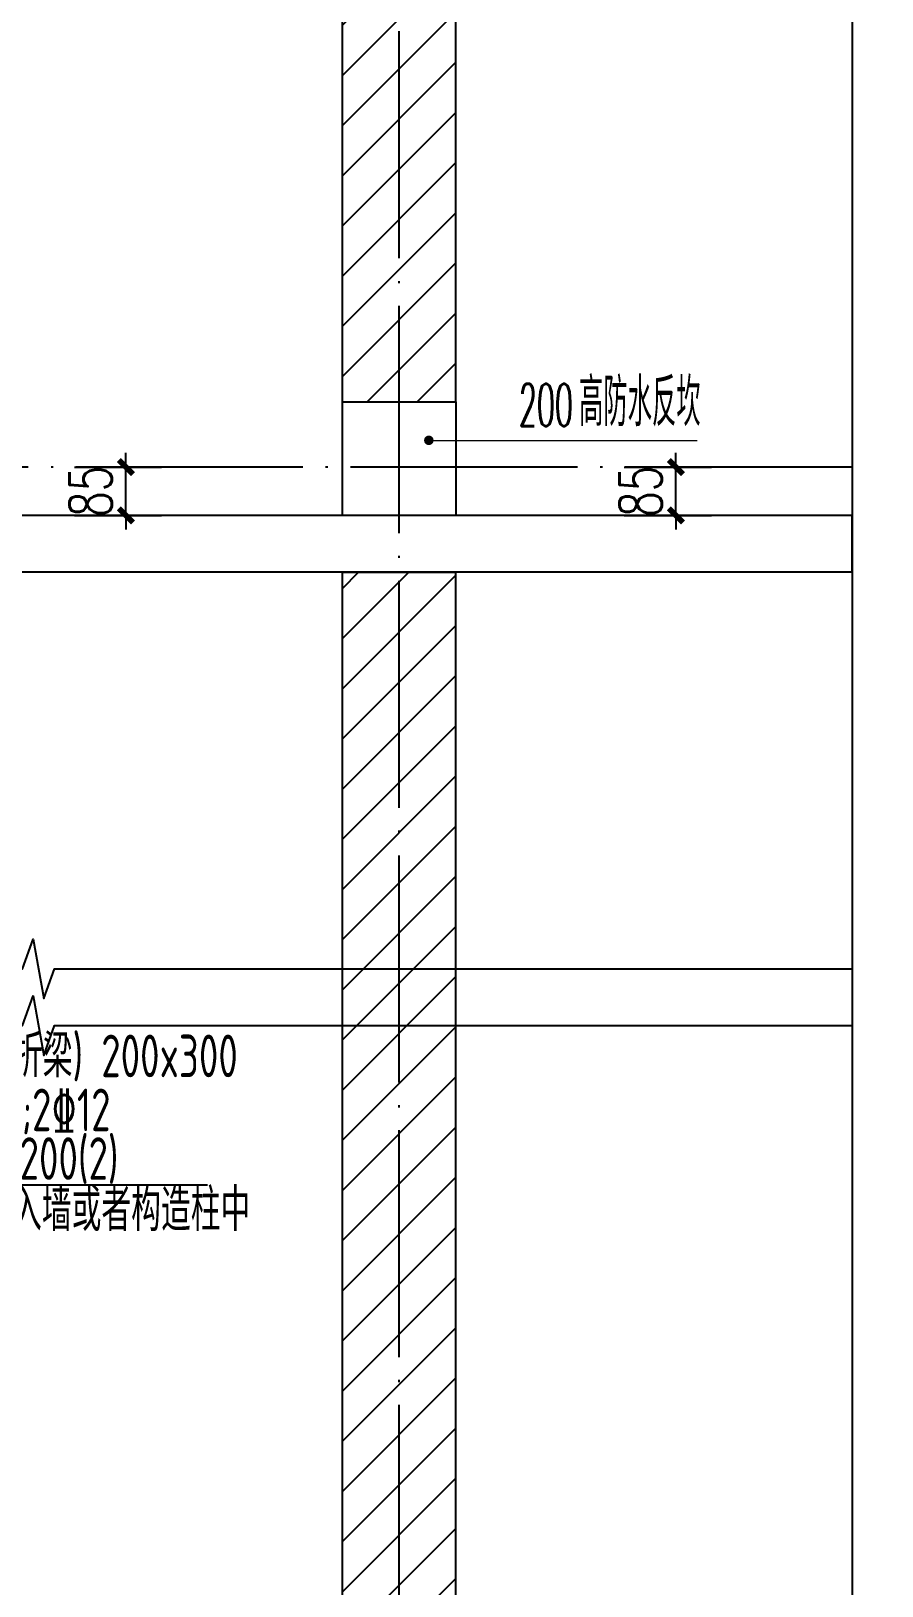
# Model space of a CAD drawing. Extents: x 393367 to 3005760, y 4998 to 826018.
# Drawn here: x 2855819 to 2857319, y 453272 to 456011 of the extents above; entities that cross this region are included whole.
import ezdxf

# ---------------------------------------------------------------- set-up
doc = ezdxf.new("R2010")
doc.units = 0
doc.header["$LTSCALE"] = 1000
doc.linetypes.add('DOTE', pattern=[2.42, 2, -0.2, 0.02, -0.2])
doc.layers.get('0').update_dxf_attribs({"linetype": 'CONTINUOUS'})
doc.layers.get('Defpoints').update_dxf_attribs({"linetype": 'CONTINUOUS'})
doc.layers.add('DIM_IDEN', color=3, linetype='CONTINUOUS', lineweight=15)
doc.layers.add('REIN', color=1, linetype='CONTINUOUS', lineweight=18)
for name, color, linetype in [('DIM_SYMB', 3, 'CONTINUOUS'), ('DOTE', 8, 'DOTE'), ('PUB_DIM', 3, 'CONTINUOUS'), ('PUB_HATCH', 8, 'CONTINUOUS'), ('PUB_TEXT', 7, 'CONTINUOUS'), ('S-引出线', 40, 'CONTINUOUS'), ('TEXT', 7, 'CONTINUOUS'), ('WALL', 130, 'CONTINUOUS')]:
    doc.layers.add(name, color=color, linetype=linetype)
doc.styles.add('_TCH_DIM_T3', font='SIMPLEX', dxfattribs={"width": 0.705882, "bigfont": 'GBCBIG'})
doc.styles.add('DIM_FONT_T3', font='SIMPLEX', dxfattribs={"width": 0.705882, "bigfont": 'GBCBIG'})
doc.styles.add('TSSD_Rein', font='Tssdeng.shx', dxfattribs={"width": 0.7, "bigfont": 'hztxt.shx'})
doc.dimstyles.new('_TCH_ARCH&&25', dxfattribs={"dimtxt": 74.375, "dimasz": 25, "dimexe": 62.5, "dimexo": 75, "dimgap": 25, "dimtad": 1, "dimdec": 0, "dimzin": 0, "dimdsep": 46, "dimtxsty": '_TCH_DIM_T3', "dimblk": 'ARCHTICK', "dimcen": 0.09, "dimclrt": 7, "dimazin": 2, "dimtfac": 1, "dimtdec": 0, "dimtix": 1, "dimtmove": 2, "dimatfit": 3, "dimfxl": 1, "dimtolj": 1, "dimtzin": 0, "dimarcsym": 0})

# ---------------------------------------------------------------- blocks, each defined once
blk = doc.blocks.new('_ArchTick')
at = {"color": 0, "linetype": 'ByBlock', "const_width": 0.4}
blk.add_lwpolyline([(-0.5, -0.5), (0.5, 0.5)], dxfattribs=at)
blk = doc.blocks.new('*D988')
at = {"layer": 'Defpoints', "color": 0, "transparency": 16777216}
for p in [(2855820.3, 455242.7), (2855986.2, 455242.7), (2855820.3, 455157.7)]:
    blk.add_point(p, dxfattribs=at)
at = {"layer": 'PUB_DIM', "color": 0, "lineweight": -2, "transparency": 16777216}
for p, q in [((2855986.2, 455242.7), (2855986.2, 455267.7)), ((2855895.3, 455242.7), (2856048.7, 455242.7)), ((2855986.2, 455157.7), (2855986.2, 455242.7)), ((2855895.3, 455157.7), (2856048.7, 455157.7)), ((2855986.2, 455157.7), (2855986.2, 455132.7))]:
    blk.add_line(p, q, dxfattribs=at)
at = {"layer": 'PUB_DIM', "color": 0, "lineweight": -2, "transparency": 16777216, "xscale": 25, "yscale": 25, "zscale": 25}
for p, rotation in [((2855986.2, 455242.7), 270), ((2855986.2, 455157.7), 90)]:
    blk.add_blockref('_ArchTick', p, dxfattribs=dict(at, rotation=rotation))
at = {"layer": 'PUB_DIM', "color": 7, "transparency": 16777216, "insert": (2855924, 455200.2), "char_height": 74.38, "attachment_point": 5, "rotation": 90, "style": '_TCH_DIM_T3'}
blk.add_mtext('\\A1;85', dxfattribs=at)
blk = doc.blocks.new('*D989')
at = {"layer": 'Defpoints', "color": 0, "transparency": 16777216}
for p in [(2856789.6, 455242.7), (2856955.5, 455242.7), (2856789.6, 455157.7)]:
    blk.add_point(p, dxfattribs=at)
at = {"layer": 'PUB_DIM', "color": 0, "lineweight": -2, "transparency": 16777216}
for p, q in [((2856955.5, 455242.7), (2856955.5, 455267.7)), ((2856864.6, 455242.7), (2857018, 455242.7)), ((2856955.5, 455157.7), (2856955.5, 455242.7)), ((2856864.6, 455157.7), (2857018, 455157.7)), ((2856955.5, 455157.7), (2856955.5, 455132.7))]:
    blk.add_line(p, q, dxfattribs=at)
at = {"layer": 'PUB_DIM', "color": 0, "lineweight": -2, "transparency": 16777216, "xscale": 25, "yscale": 25, "zscale": 25}
for p, rotation in [((2856955.5, 455242.7), 270), ((2856955.5, 455157.7), 90)]:
    blk.add_blockref('_ArchTick', p, dxfattribs=dict(at, rotation=rotation))
at = {"layer": 'PUB_DIM', "color": 7, "transparency": 16777216, "insert": (2856893.3, 455200.2), "char_height": 74.38, "attachment_point": 5, "rotation": 90, "style": '_TCH_DIM_T3'}
blk.add_mtext('\\A1;85', dxfattribs=at)
blk = doc.blocks.new('A$C20D030C9')
at = {"layer": 'REIN'}
blk.add_lwpolyline([(353.3, 229, 9, 9, 0), (353.3, 289.8, 9, 9, 0), (1002.6, 289.8, 9, 9, 0), (1002.6, 440, 9, 9, 0)], format="xyseb", dxfattribs=at)
at = {"layer": 'REIN', "const_width": 8}
for points in [[(363.9, 275, 1), (371.9, 275, 1)], [(518.6, 275, 1), (526.6, 275, 1)], [(674.8, 275, 1), (682.8, 275, 1)]]:
    blk.add_lwpolyline(points, format="xyb", close=True, dxfattribs=at)
at = {"layer": 'S-引出线'}
for points in [[(965.6, 460.1), (1090.5, 695.1), (1790.6, 695.1)], [(445.2, 242.7), (318.6, 79.6), (0, 79.6)]]:
    blk.add_lwpolyline(points, dxfattribs=at)
at = {"layer": 'TEXT'}
for p, q in [((828, 209.8), (1028, 509.8)), ((828, 509.8), (1028, 209.8))]:
    blk.add_line(p, q, dxfattribs=at)
at = {"layer": 'TEXT', "style": 'TSSD_Rein', "width": 0.7}
for s, p in [('QL1(折梁) 200x300', (1323.9, 885)), ('2%%13212;2%%13212', (1323.9, 789.9)), ('%%1328@200(2)', (1316.9, 704.2)), ('纵筋锚入墙或者构造柱中', (1288.3, 613.9)), ('%%1328@200', (33.9, 85.5)), ('3%%1326', (110.1, -5.8))]:
    blk.add_text(s, height=75, rotation=0, dxfattribs=at).set_placement(p)

msp = doc.modelspace()

# ---------------------------------------------------------------- hatches: boundary and pattern name
at = {"layer": 'PUB_HATCH'}
h = msp.add_hatch(dxfattribs=at)
h.set_pattern_fill('普通砖', color=256, scale=25, style=0)
h.set_pattern_definition([(45, (2411524.25, 612130.613), (-44.1941915, 44.1941915), [])])
h.paths.add_polyline_path([(2856567.5828, 455357.70355), (2856567.58279, 458022.70355), (2856367.58279, 458022.70355), (2856367.5828, 455357.70355)])
h = msp.add_hatch(dxfattribs=at)
h.set_pattern_fill('普通砖', color=256, scale=25, style=0)
h.set_pattern_definition([(45, (1773585.634, 619053.525), (-44.1941915, 44.1941915), [])])
h.paths.add_polyline_path([(2856567.5828, 452457.70355), (2856567.58279, 455057.70355), (2856367.58279, 455057.70355), (2856367.5828, 452457.70355)])

# ---------------------------------------------------------------- linework, layer by layer
at = {"layer": 'DIM_IDEN'}
for p, q in [((2856520.02592, 455289.98984), (2856634.39397, 455289.98984)), ((2856634.39397, 455289.98984), (2856992.94675, 455289.98984))]:
    msp.add_line(p, q, dxfattribs=at)
at = {"layer": 'DIM_IDEN', "const_width": 8.33333}
msp.add_lwpolyline([(2856515.85925, 455289.98984, 1), (2856524.19258, 455289.98984, 1)], format="xyb", close=True, dxfattribs=at)
at = {"layer": 'DIM_SYMB'}
msp.add_lwpolyline([(2857266.10772, 461562.70356), (2857266.10772, 451930.82741), (2857318.60772, 451911.71897), (2857213.60772, 451893.20464), (2857266.10772, 451874.57741), (2857266.10772, 442242.70126)], dxfattribs=at)
at = {"layer": 'DIM_SYMB', "color": 5}
for points in [[(2854397.5828, 454358.85001), (2855803.72026, 454358.85001), (2855822.82869, 454411.35001), (2855841.34303, 454306.35001), (2855859.97026, 454358.85001), (2857266.10772, 454358.85001)], [(2854397.5828, 454258.85001), (2855803.72026, 454258.85001), (2855822.82869, 454311.35001), (2855841.34303, 454206.35001), (2855859.97026, 454258.85001), (2857266.10772, 454258.85001)]]:
    msp.add_lwpolyline(points, dxfattribs=at)
at = {"layer": 'DOTE', "linetype": 'DOTE', "ltscale": 0.2}
for p, q in [((2856467.5828, 442542.70126), (2856467.5828, 462142.70355)), ((2857266.10772, 455242.70355), (2853497.38864, 455242.70355))]:
    msp.add_line(p, q, dxfattribs=at)
at = {"layer": 'WALL'}
for p, q in [((2856367.5828, 455357.70355), (2856367.58279, 458022.70355)), ((2856567.5828, 455357.70355), (2856567.58279, 458022.70355)), ((2856367.5828, 455357.70355), (2856567.5828, 455357.70355)), ((2857266.10771, 455157.70355), (2855367.58279, 455157.70355)), ((2857266.10771, 455057.70355), (2857266.10771, 455157.70355)), ((2857266.10771, 455057.70355), (2855167.58279, 455057.70355)), ((2856367.5828, 452457.70355), (2856367.58279, 455057.70355)), ((2856367.58279, 455057.70355), (2856567.58279, 455057.70355)), ((2856567.5828, 452457.70355), (2856567.58279, 455057.70355))]:
    msp.add_line(p, q, dxfattribs=at)
msp.add_lwpolyline([(2856367.5828, 455357.70355), (2856567.5828, 455357.70355), (2856567.5828, 455157.70355), (2856367.5828, 455157.70355)], close=True, dxfattribs=at)

# ---------------------------------------------------------------- block references
at = {"layer": 'TEXT'}
msp.add_blockref('A$C20D030C9', (2854339.56709, 453282.88141), dxfattribs=at)

# ---------------------------------------------------------------- texts
at = {"layer": 'PUB_TEXT', "style": 'DIM_FONT_T3'}
for s, height, width, p in [('高防水反坎', 84.397163, 0.705882, (2856784.65514, 455315.01484)), ('200', 74.375, 0.49827, (2856678.77279, 455315.01484))]:
    msp.add_text(s, height=height, dxfattribs=dict(at, width=width)).set_placement(p)

# ---------------------------------------------------------------- dimensions: what is measured, and where the dimension line sits
at = {"layer": 'PUB_DIM'}
for p1, p2, picture, middle in [((2855820.25688, 455157.70355), (2855820.25688, 455242.70355), '*D988', (2855924.02926, 455200.20355)), ((2856789.57601, 455157.70355), (2856789.57601, 455242.70355), '*D989', (2856893.3484, 455200.20355))]:
    dim = msp.add_aligned_dim(p1=p1, p2=p2, distance=-165.95989, dimstyle='_TCH_ARCH&&25', dxfattribs=at)
    dim.commit()
    dim.dimension.update_dxf_attribs({"geometry": picture, "text_midpoint": middle})

doc.saveas('drawing.dxf')
